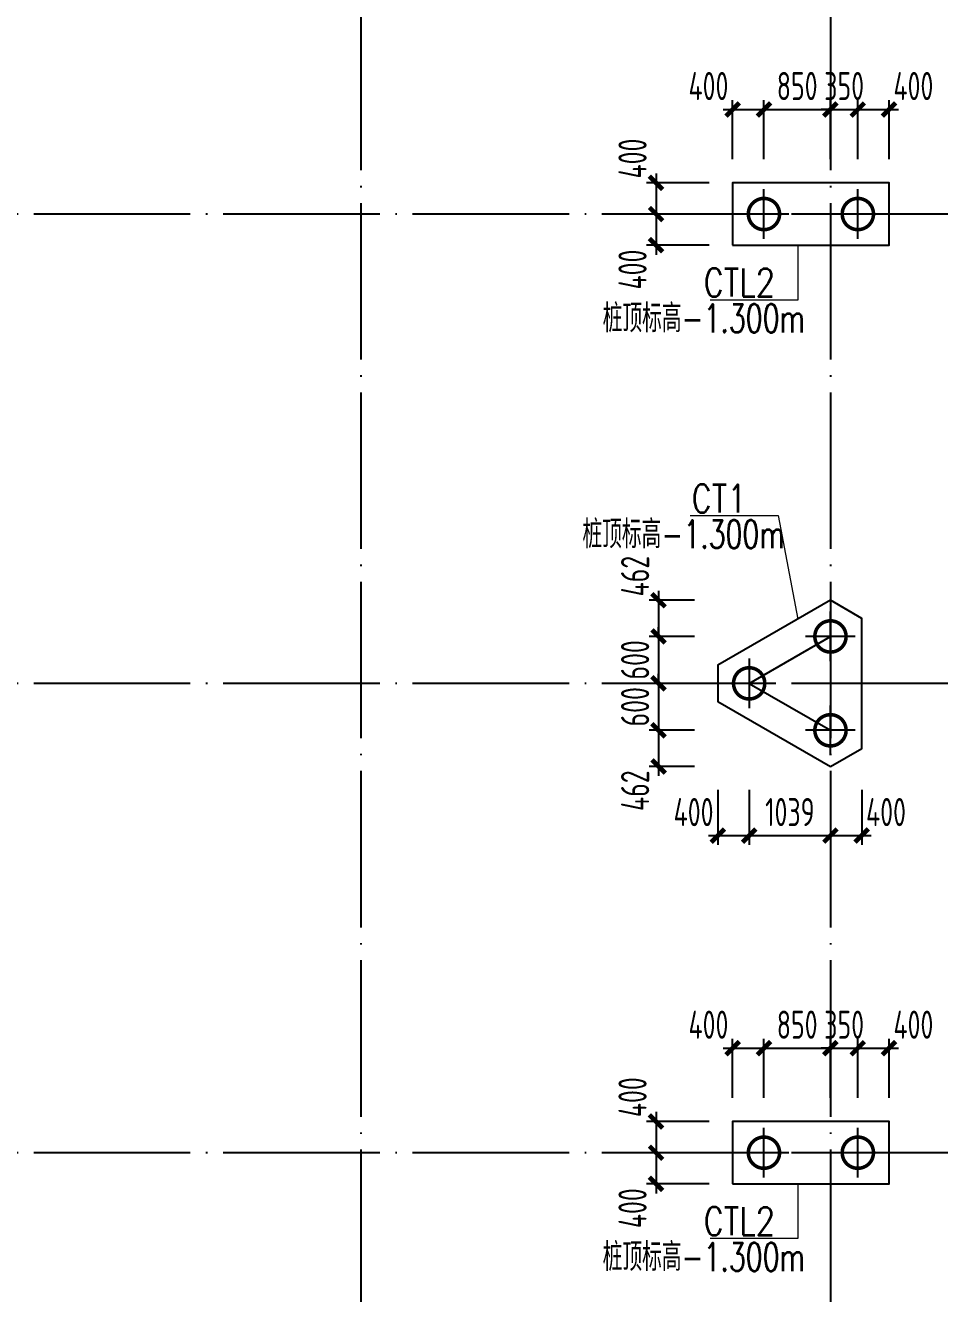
# Model space of a CAD drawing. Extents: x -1389621 to 57380, y -92505 to 283644.
# Drawn here: x -1352995 to -1341222, y 207315 to 223529 of the extents above; entities that cross this region are included whole.
import ezdxf
from ezdxf.enums import TextEntityAlignment as Align

# ---------------------------------------------------------------- set-up
doc = ezdxf.new("R2010")
doc.units = 0
doc.header["$LTSCALE"] = 100
doc.header["$MEASUREMENT"] = 0
doc.linetypes.add('DOTE', pattern=[2.42, 2, -0.2, 0.02, -0.2])
doc.layers.get('0').update_dxf_attribs({"linetype": 'CONTINUOUS'})
doc.layers.get('Defpoints').update_dxf_attribs({"linetype": 'CONTINUOUS'})
for name, color, linetype in [('DIM', 3, 'CONTINUOUS'), ('DOTE', 1, 'DOTE'), ('PUB_DIM', 3, 'CONTINUOUS'), ('单桩', 6, 'CONTINUOUS'), ('承台', 2, 'CONTINUOUS')]:
    doc.layers.add(name, color=color, linetype=linetype)
doc.layers.add('PUB_TEXT', color=7, linetype='CONTINUOUS', lineweight=15)
doc.styles.add('DIM_FONT', font='SIMPLEX', dxfattribs={"width": 0.7, "bigfont": 'GBCBIG'})
doc.styles.add('hztxt', font='txt', dxfattribs={"width": 0.7, "height": 10, "bigfont": 'hztxt.shx'})
doc.styles.add('TSSD_Dimension', font='tssdeng.shx', dxfattribs={"width": 0.7, "bigfont": 'hztxt.shx'})
doc.dimstyles.new('TSSD_100_100', dxfattribs={"dimtxt": 300, "dimasz": 100, "dimexe": 100, "dimexo": 250, "dimgap": 100, "dimtad": 1, "dimdec": 0, "dimzin": 0, "dimdsep": 46, "dimtxsty": 'TSSD_Dimension', "dimblk": 'ARCHTICK', "dimblk1": 'ARCHTICK', "dimblk2": 'ARCHTICK', "dimcen": 0, "dimdle": 100, "dimclrt": 7, "dimadec": 0, "dimazin": 0, "dimtfac": 1, "dimtdec": 0, "dimtix": 1, "dimtmove": 2, "dimatfit": 3, "dimfxl": 0, "dimtolj": 1, "dimtzin": 0, "dimarcsym": 0})

# ---------------------------------------------------------------- blocks, each defined once
blk = doc.blocks.new('_ArchTick')
at = {"color": 0, "linetype": 'ByBlock'}
blk.add_lwpolyline([(-0.71, -0.71, 0.5, 0.5, 0), (0.71, 0.71, 0.5, 0.5, 0)], format="xyseb", dxfattribs=at)
blk = doc.blocks.new('*D1348')
at = {"layer": 'Defpoints', "color": 0, "ltscale": 100}
for p in [(-1341447, 239117), (-1338154, 239117), (-1341447, 167117)]:
    blk.add_point(p, dxfattribs=at)
at = {"layer": 'DIM', "color": 0, "lineweight": -2, "ltscale": 100}
for p, q in [((-1338154, 166997), (-1338154, 239237)), ((-1341147, 239117), (-1338034, 239117)), ((-1341147, 167117), (-1338034, 167117))]:
    blk.add_line(p, q, dxfattribs=at)
at = {"layer": 'DIM', "color": 0, "lineweight": -2, "ltscale": 100, "xscale": 120, "yscale": 120, "zscale": 120}
for p, rotation in [((-1338154, 239117), 90), ((-1338154, 167117), 270)]:
    blk.add_blockref('_ArchTick', p, dxfattribs=dict(at, rotation=rotation))
at = {"layer": 'DIM', "color": 7, "ltscale": 100, "insert": (-1338454, 203117), "char_height": 360, "attachment_point": 5, "rotation": 90, "style": 'TSSD_Dimension'}
blk.add_mtext('\\A1;72000', dxfattribs=at)
blk = doc.blocks.new('U_B0HTE')
at = {"layer": '单桩'}
for p, q in [((0, 269.25), (0, -269.25)), ((-269.25, 0), (269.25, 0))]:
    blk.add_line(p, q, dxfattribs=at)
at = {"layer": '单桩', "const_width": 38.5}
blk.add_lwpolyline([(-169.25, 0, 1), (169.25, 0, 1)], format="xyb", close=True, dxfattribs=at)
at = {"style": 'DIM_FONT', "width": 0.8, "flags": 9}
for tag in ['YSIZE', 'XSIZE']:
    blk.add_attdef(tag, (0, 0), '', height=0.5, dxfattribs=at)
blk = doc.blocks.new('*D1513')
at = {"layer": 'Defpoints', "color": 0, "ltscale": 100}
for p in [(-1343957, 221517), (-1344936, 221117), (-1343957, 221117)]:
    blk.add_point(p, dxfattribs=at)
at = {"layer": 'DIM', "color": 0, "lineweight": -2, "ltscale": 100}
for p, q in [((-1344257, 221517), (-1345056, 221517)), ((-1344936, 221637), (-1344936, 220997)), ((-1344257, 221117), (-1345056, 221117))]:
    blk.add_line(p, q, dxfattribs=at)
at = {"layer": 'DIM', "color": 0, "lineweight": -2, "ltscale": 100, "xscale": 120, "yscale": 120, "zscale": 120}
for p, rotation in [((-1344936, 221517), 90), ((-1344936, 221117), 270)]:
    blk.add_blockref('_ArchTick', p, dxfattribs=dict(at, rotation=rotation))
at = {"layer": 'DIM', "color": 7, "ltscale": 100, "insert": (-1345236, 221826), "char_height": 360, "attachment_point": 5, "rotation": 90, "style": 'TSSD_Dimension'}
blk.add_mtext('\\A1;400', dxfattribs=at)
blk = doc.blocks.new('*D1514')
at = {"layer": 'Defpoints', "color": 0, "ltscale": 100}
for p in [(-1343557, 222453), (-1343957, 221517), (-1343557, 221517)]:
    blk.add_point(p, dxfattribs=at)
at = {"layer": 'DIM', "color": 0, "lineweight": -2, "ltscale": 100}
for p, q in [((-1343957, 221817), (-1343957, 222573)), ((-1343557, 221817), (-1343557, 222573)), ((-1344077, 222453), (-1343437, 222453))]:
    blk.add_line(p, q, dxfattribs=at)
at = {"layer": 'DIM', "color": 0, "lineweight": -2, "ltscale": 100, "xscale": 120, "yscale": 120, "zscale": 120, "rotation": 180}
blk.add_blockref('_ArchTick', (-1343957, 222453), dxfattribs=at)
at = {"layer": 'DIM', "color": 0, "lineweight": -2, "ltscale": 100, "xscale": 120, "yscale": 120, "zscale": 120}
blk.add_blockref('_ArchTick', (-1343557, 222453), dxfattribs=at)
at = {"layer": 'DIM', "color": 7, "ltscale": 100, "insert": (-1344266, 222753), "char_height": 360, "attachment_point": 5, "style": 'TSSD_Dimension'}
blk.add_mtext('\\A1;400', dxfattribs=at)
blk = doc.blocks.new('*D1515')
at = {"layer": 'Defpoints', "color": 0, "ltscale": 100}
for p in [(-1343957, 221117), (-1344936, 220717), (-1343957, 220717)]:
    blk.add_point(p, dxfattribs=at)
at = {"layer": 'DIM', "color": 0, "lineweight": -2, "ltscale": 100}
for p, q in [((-1344936, 221237), (-1344936, 220597)), ((-1344257, 221117), (-1345056, 221117)), ((-1344257, 220717), (-1345056, 220717))]:
    blk.add_line(p, q, dxfattribs=at)
at = {"layer": 'DIM', "color": 0, "lineweight": -2, "ltscale": 100, "xscale": 120, "yscale": 120, "zscale": 120}
for p, rotation in [((-1344936, 221117), 90), ((-1344936, 220717), 270)]:
    blk.add_blockref('_ArchTick', p, dxfattribs=dict(at, rotation=rotation))
at = {"layer": 'DIM', "color": 7, "ltscale": 100, "insert": (-1345236, 220407), "char_height": 360, "attachment_point": 5, "rotation": 90, "style": 'TSSD_Dimension'}
blk.add_mtext('\\A1;400', dxfattribs=at)
blk = doc.blocks.new('*D1516')
at = {"layer": 'Defpoints', "color": 0, "ltscale": 100}
for p in [(-1342357, 222453), (-1342707, 221517), (-1342357, 221517)]:
    blk.add_point(p, dxfattribs=at)
at = {"layer": 'DIM', "color": 0, "lineweight": -2, "ltscale": 100}
for p, q in [((-1342707, 221817), (-1342707, 222573)), ((-1342357, 221817), (-1342357, 222573)), ((-1342707, 222453), (-1342827, 222453)), ((-1342707, 222453), (-1342357, 222453)), ((-1342357, 222453), (-1342237, 222453))]:
    blk.add_line(p, q, dxfattribs=at)
at = {"layer": 'DIM', "color": 0, "lineweight": -2, "ltscale": 100, "xscale": 120, "yscale": 120, "zscale": 120}
blk.add_blockref('_ArchTick', (-1342707, 222453), dxfattribs=at)
at = {"layer": 'DIM', "color": 0, "lineweight": -2, "ltscale": 100, "xscale": 120, "yscale": 120, "zscale": 120, "rotation": 180}
blk.add_blockref('_ArchTick', (-1342357, 222453), dxfattribs=at)
at = {"layer": 'DIM', "color": 7, "ltscale": 100, "insert": (-1342532, 222753), "char_height": 360, "attachment_point": 5, "style": 'TSSD_Dimension'}
blk.add_mtext('\\A1;350', dxfattribs=at)
blk = doc.blocks.new('*D1517')
at = {"layer": 'Defpoints', "color": 0, "ltscale": 100}
for p in [(-1341957, 222453), (-1342357, 221517), (-1341957, 221517)]:
    blk.add_point(p, dxfattribs=at)
at = {"layer": 'DIM', "color": 0, "lineweight": -2, "ltscale": 100}
for p, q in [((-1342357, 221817), (-1342357, 222573)), ((-1341957, 221817), (-1341957, 222573)), ((-1342477, 222453), (-1341837, 222453))]:
    blk.add_line(p, q, dxfattribs=at)
at = {"layer": 'DIM', "color": 0, "lineweight": -2, "ltscale": 100, "xscale": 120, "yscale": 120, "zscale": 120, "rotation": 180}
blk.add_blockref('_ArchTick', (-1342357, 222453), dxfattribs=at)
at = {"layer": 'DIM', "color": 0, "lineweight": -2, "ltscale": 100, "xscale": 120, "yscale": 120, "zscale": 120}
blk.add_blockref('_ArchTick', (-1341957, 222453), dxfattribs=at)
at = {"layer": 'DIM', "color": 7, "ltscale": 100, "insert": (-1341647, 222753), "char_height": 360, "attachment_point": 5, "style": 'TSSD_Dimension'}
blk.add_mtext('\\A1;400', dxfattribs=at)
blk = doc.blocks.new('*D1518')
at = {"layer": 'Defpoints', "color": 0, "ltscale": 100}
for p in [(-1342707, 222453), (-1343557, 221517), (-1342707, 221517)]:
    blk.add_point(p, dxfattribs=at)
at = {"layer": 'DIM', "color": 0, "lineweight": -2, "ltscale": 100}
for p, q in [((-1343557, 221817), (-1343557, 222573)), ((-1342707, 221817), (-1342707, 222573)), ((-1343677, 222453), (-1342587, 222453))]:
    blk.add_line(p, q, dxfattribs=at)
at = {"layer": 'DIM', "color": 0, "lineweight": -2, "ltscale": 100, "xscale": 120, "yscale": 120, "zscale": 120, "rotation": 180}
blk.add_blockref('_ArchTick', (-1343557, 222453), dxfattribs=at)
at = {"layer": 'DIM', "color": 0, "lineweight": -2, "ltscale": 100, "xscale": 120, "yscale": 120, "zscale": 120}
blk.add_blockref('_ArchTick', (-1342707, 222453), dxfattribs=at)
at = {"layer": 'DIM', "color": 7, "ltscale": 100, "insert": (-1343132, 222753), "char_height": 360, "attachment_point": 5, "style": 'TSSD_Dimension'}
blk.add_mtext('\\A1;850', dxfattribs=at)
blk = doc.blocks.new('*D1519')
at = {"layer": 'Defpoints', "color": 0, "ltscale": 100}
for p in [(-1343957, 209517), (-1344936, 209117), (-1343957, 209117)]:
    blk.add_point(p, dxfattribs=at)
at = {"layer": 'DIM', "color": 0, "lineweight": -2, "ltscale": 100}
for p, q in [((-1344257, 209517), (-1345056, 209517)), ((-1344936, 209637), (-1344936, 208997)), ((-1344257, 209117), (-1345056, 209117))]:
    blk.add_line(p, q, dxfattribs=at)
at = {"layer": 'DIM', "color": 0, "lineweight": -2, "ltscale": 100, "xscale": 120, "yscale": 120, "zscale": 120}
for p, rotation in [((-1344936, 209517), 90), ((-1344936, 209117), 270)]:
    blk.add_blockref('_ArchTick', p, dxfattribs=dict(at, rotation=rotation))
at = {"layer": 'DIM', "color": 7, "ltscale": 100, "insert": (-1345236, 209826), "char_height": 360, "attachment_point": 5, "rotation": 90, "style": 'TSSD_Dimension'}
blk.add_mtext('\\A1;400', dxfattribs=at)
blk = doc.blocks.new('*D1520')
at = {"layer": 'Defpoints', "color": 0, "ltscale": 100}
for p in [(-1343557, 210453), (-1343957, 209517), (-1343557, 209517)]:
    blk.add_point(p, dxfattribs=at)
at = {"layer": 'DIM', "color": 0, "lineweight": -2, "ltscale": 100}
for p, q in [((-1343957, 209817), (-1343957, 210573)), ((-1343557, 209817), (-1343557, 210573)), ((-1344077, 210453), (-1343437, 210453))]:
    blk.add_line(p, q, dxfattribs=at)
at = {"layer": 'DIM', "color": 0, "lineweight": -2, "ltscale": 100, "xscale": 120, "yscale": 120, "zscale": 120, "rotation": 180}
blk.add_blockref('_ArchTick', (-1343957, 210453), dxfattribs=at)
at = {"layer": 'DIM', "color": 0, "lineweight": -2, "ltscale": 100, "xscale": 120, "yscale": 120, "zscale": 120}
blk.add_blockref('_ArchTick', (-1343557, 210453), dxfattribs=at)
at = {"layer": 'DIM', "color": 7, "ltscale": 100, "insert": (-1344266, 210753), "char_height": 360, "attachment_point": 5, "style": 'TSSD_Dimension'}
blk.add_mtext('\\A1;400', dxfattribs=at)
blk = doc.blocks.new('*D1521')
at = {"layer": 'Defpoints', "color": 0, "ltscale": 100}
for p in [(-1343957, 209117), (-1344936, 208717), (-1343957, 208717)]:
    blk.add_point(p, dxfattribs=at)
at = {"layer": 'DIM', "color": 0, "lineweight": -2, "ltscale": 100}
for p, q in [((-1344936, 209237), (-1344936, 208597)), ((-1344257, 209117), (-1345056, 209117)), ((-1344257, 208717), (-1345056, 208717))]:
    blk.add_line(p, q, dxfattribs=at)
at = {"layer": 'DIM', "color": 0, "lineweight": -2, "ltscale": 100, "xscale": 120, "yscale": 120, "zscale": 120}
for p, rotation in [((-1344936, 209117), 90), ((-1344936, 208717), 270)]:
    blk.add_blockref('_ArchTick', p, dxfattribs=dict(at, rotation=rotation))
at = {"layer": 'DIM', "color": 7, "ltscale": 100, "insert": (-1345236, 208407), "char_height": 360, "attachment_point": 5, "rotation": 90, "style": 'TSSD_Dimension'}
blk.add_mtext('\\A1;400', dxfattribs=at)
blk = doc.blocks.new('*D1522')
at = {"layer": 'Defpoints', "color": 0, "ltscale": 100}
for p in [(-1342357, 210453), (-1342707, 209517), (-1342357, 209517)]:
    blk.add_point(p, dxfattribs=at)
at = {"layer": 'DIM', "color": 0, "lineweight": -2, "ltscale": 100}
for p, q in [((-1342707, 209817), (-1342707, 210573)), ((-1342357, 209817), (-1342357, 210573)), ((-1342707, 210453), (-1342827, 210453)), ((-1342707, 210453), (-1342357, 210453)), ((-1342357, 210453), (-1342237, 210453))]:
    blk.add_line(p, q, dxfattribs=at)
at = {"layer": 'DIM', "color": 0, "lineweight": -2, "ltscale": 100, "xscale": 120, "yscale": 120, "zscale": 120}
blk.add_blockref('_ArchTick', (-1342707, 210453), dxfattribs=at)
at = {"layer": 'DIM', "color": 0, "lineweight": -2, "ltscale": 100, "xscale": 120, "yscale": 120, "zscale": 120, "rotation": 180}
blk.add_blockref('_ArchTick', (-1342357, 210453), dxfattribs=at)
at = {"layer": 'DIM', "color": 7, "ltscale": 100, "insert": (-1342532, 210753), "char_height": 360, "attachment_point": 5, "style": 'TSSD_Dimension'}
blk.add_mtext('\\A1;350', dxfattribs=at)
blk = doc.blocks.new('*D1523')
at = {"layer": 'Defpoints', "color": 0, "ltscale": 100}
for p in [(-1341957, 210453), (-1342357, 209517), (-1341957, 209517)]:
    blk.add_point(p, dxfattribs=at)
at = {"layer": 'DIM', "color": 0, "lineweight": -2, "ltscale": 100}
for p, q in [((-1342357, 209817), (-1342357, 210573)), ((-1341957, 209817), (-1341957, 210573)), ((-1342477, 210453), (-1341837, 210453))]:
    blk.add_line(p, q, dxfattribs=at)
at = {"layer": 'DIM', "color": 0, "lineweight": -2, "ltscale": 100, "xscale": 120, "yscale": 120, "zscale": 120, "rotation": 180}
blk.add_blockref('_ArchTick', (-1342357, 210453), dxfattribs=at)
at = {"layer": 'DIM', "color": 0, "lineweight": -2, "ltscale": 100, "xscale": 120, "yscale": 120, "zscale": 120}
blk.add_blockref('_ArchTick', (-1341957, 210453), dxfattribs=at)
at = {"layer": 'DIM', "color": 7, "ltscale": 100, "insert": (-1341647, 210753), "char_height": 360, "attachment_point": 5, "style": 'TSSD_Dimension'}
blk.add_mtext('\\A1;400', dxfattribs=at)
blk = doc.blocks.new('*D1524')
at = {"layer": 'Defpoints', "color": 0, "ltscale": 100}
for p in [(-1342707, 210453), (-1343557, 209517), (-1342707, 209517)]:
    blk.add_point(p, dxfattribs=at)
at = {"layer": 'DIM', "color": 0, "lineweight": -2, "ltscale": 100}
for p, q in [((-1343557, 209817), (-1343557, 210573)), ((-1342707, 209817), (-1342707, 210573)), ((-1343677, 210453), (-1342587, 210453))]:
    blk.add_line(p, q, dxfattribs=at)
at = {"layer": 'DIM', "color": 0, "lineweight": -2, "ltscale": 100, "xscale": 120, "yscale": 120, "zscale": 120, "rotation": 180}
blk.add_blockref('_ArchTick', (-1343557, 210453), dxfattribs=at)
at = {"layer": 'DIM', "color": 0, "lineweight": -2, "ltscale": 100, "xscale": 120, "yscale": 120, "zscale": 120}
blk.add_blockref('_ArchTick', (-1342707, 210453), dxfattribs=at)
at = {"layer": 'DIM', "color": 7, "ltscale": 100, "insert": (-1343132, 210753), "char_height": 360, "attachment_point": 5, "style": 'TSSD_Dimension'}
blk.add_mtext('\\A1;850', dxfattribs=at)
blk = doc.blocks.new('*D1578')
at = {"layer": 'Defpoints', "color": 0, "ltscale": 100}
for p in [(-1344146, 214517), (-1344903, 214055), (-1344146, 214055)]:
    blk.add_point(p, dxfattribs=at)
at = {"layer": 'DIM', "color": 0, "lineweight": -2, "ltscale": 100}
for p, q in [((-1344446, 214517), (-1345023, 214517)), ((-1344903, 214637), (-1344903, 213935)), ((-1344446, 214055), (-1345023, 214055))]:
    blk.add_line(p, q, dxfattribs=at)
at = {"layer": 'DIM', "color": 0, "lineweight": -2, "ltscale": 100, "xscale": 120, "yscale": 120, "zscale": 120}
for p, rotation in [((-1344903, 214517), 90), ((-1344903, 214055), 270)]:
    blk.add_blockref('_ArchTick', p, dxfattribs=dict(at, rotation=rotation))
at = {"layer": 'DIM', "color": 7, "ltscale": 100, "insert": (-1345203, 213745), "char_height": 360, "attachment_point": 5, "rotation": 90, "style": 'TSSD_Dimension'}
blk.add_mtext('\\A1;462', dxfattribs=at)
blk = doc.blocks.new('*D1579')
at = {"layer": 'Defpoints', "color": 0, "ltscale": 100}
for p in [(-1342707, 214055), (-1342307, 214055), (-1342307, 213171)]:
    blk.add_point(p, dxfattribs=at)
at = {"layer": 'DIM', "color": 0, "lineweight": -2, "ltscale": 100}
for p, q in [((-1342707, 213755), (-1342707, 213051)), ((-1342307, 213755), (-1342307, 213051)), ((-1342827, 213171), (-1342187, 213171))]:
    blk.add_line(p, q, dxfattribs=at)
at = {"layer": 'DIM', "color": 0, "lineweight": -2, "ltscale": 100, "xscale": 120, "yscale": 120, "zscale": 120, "rotation": 180}
blk.add_blockref('_ArchTick', (-1342707, 213171), dxfattribs=at)
at = {"layer": 'DIM', "color": 0, "lineweight": -2, "ltscale": 100, "xscale": 120, "yscale": 120, "zscale": 120}
blk.add_blockref('_ArchTick', (-1342307, 213171), dxfattribs=at)
at = {"layer": 'DIM', "color": 7, "ltscale": 100, "insert": (-1341997, 213471), "char_height": 360, "attachment_point": 5, "style": 'TSSD_Dimension'}
blk.add_mtext('\\A1;400', dxfattribs=at)
blk = doc.blocks.new('*D1580')
at = {"layer": 'Defpoints', "color": 0, "ltscale": 100}
for p in [(-1343746, 214055), (-1342707, 214055), (-1342707, 213171)]:
    blk.add_point(p, dxfattribs=at)
at = {"layer": 'DIM', "color": 0, "lineweight": -2, "ltscale": 100}
for p, q in [((-1343746, 213755), (-1343746, 213051)), ((-1342707, 213755), (-1342707, 213051)), ((-1343866, 213171), (-1342587, 213171))]:
    blk.add_line(p, q, dxfattribs=at)
at = {"layer": 'DIM', "color": 0, "lineweight": -2, "ltscale": 100, "xscale": 120, "yscale": 120, "zscale": 120, "rotation": 180}
blk.add_blockref('_ArchTick', (-1343746, 213171), dxfattribs=at)
at = {"layer": 'DIM', "color": 0, "lineweight": -2, "ltscale": 100, "xscale": 120, "yscale": 120, "zscale": 120}
blk.add_blockref('_ArchTick', (-1342707, 213171), dxfattribs=at)
at = {"layer": 'DIM', "color": 7, "ltscale": 100, "insert": (-1343226, 213471), "char_height": 360, "attachment_point": 5, "style": 'TSSD_Dimension'}
blk.add_mtext('\\A1;1039', dxfattribs=at)
blk = doc.blocks.new('*D1581')
at = {"layer": 'Defpoints', "color": 0, "ltscale": 100}
for p in [(-1344146, 214055), (-1343746, 214055), (-1343746, 213171)]:
    blk.add_point(p, dxfattribs=at)
at = {"layer": 'DIM', "color": 0, "lineweight": -2, "ltscale": 100}
for p, q in [((-1344146, 213755), (-1344146, 213051)), ((-1343746, 213755), (-1343746, 213051)), ((-1344266, 213171), (-1343626, 213171))]:
    blk.add_line(p, q, dxfattribs=at)
at = {"layer": 'DIM', "color": 0, "lineweight": -2, "ltscale": 100, "xscale": 120, "yscale": 120, "zscale": 120, "rotation": 180}
blk.add_blockref('_ArchTick', (-1344146, 213171), dxfattribs=at)
at = {"layer": 'DIM', "color": 0, "lineweight": -2, "ltscale": 100, "xscale": 120, "yscale": 120, "zscale": 120}
blk.add_blockref('_ArchTick', (-1343746, 213171), dxfattribs=at)
at = {"layer": 'DIM', "color": 7, "ltscale": 100, "insert": (-1344456, 213471), "char_height": 360, "attachment_point": 5, "style": 'TSSD_Dimension'}
blk.add_mtext('\\A1;400', dxfattribs=at)
blk = doc.blocks.new('*D1582')
at = {"layer": 'Defpoints', "color": 0, "ltscale": 100}
for p in [(-1344146, 215717), (-1344903, 215117), (-1344146, 215117)]:
    blk.add_point(p, dxfattribs=at)
at = {"layer": 'DIM', "color": 0, "lineweight": -2, "ltscale": 100}
for p, q in [((-1344903, 215717), (-1344903, 215837)), ((-1344446, 215717), (-1345023, 215717)), ((-1344903, 215717), (-1344903, 215117)), ((-1344446, 215117), (-1345023, 215117)), ((-1344903, 215117), (-1344903, 214997))]:
    blk.add_line(p, q, dxfattribs=at)
at = {"layer": 'DIM', "color": 0, "lineweight": -2, "ltscale": 100, "xscale": 120, "yscale": 120, "zscale": 120}
for p, rotation in [((-1344903, 215717), 270), ((-1344903, 215117), 90)]:
    blk.add_blockref('_ArchTick', p, dxfattribs=dict(at, rotation=rotation))
at = {"layer": 'DIM', "color": 7, "ltscale": 100, "insert": (-1345203, 215417), "char_height": 360, "attachment_point": 5, "rotation": 90, "style": 'TSSD_Dimension'}
blk.add_mtext('\\A1;600', dxfattribs=at)
blk = doc.blocks.new('*D1583')
at = {"layer": 'Defpoints', "color": 0, "ltscale": 100}
for p in [(-1344146, 215117), (-1344903, 214517), (-1344146, 214517)]:
    blk.add_point(p, dxfattribs=at)
at = {"layer": 'DIM', "color": 0, "lineweight": -2, "ltscale": 100}
for p, q in [((-1344903, 215117), (-1344903, 215237)), ((-1344446, 215117), (-1345023, 215117)), ((-1344903, 215117), (-1344903, 214517)), ((-1344446, 214517), (-1345023, 214517)), ((-1344903, 214517), (-1344903, 214397))]:
    blk.add_line(p, q, dxfattribs=at)
at = {"layer": 'DIM', "color": 0, "lineweight": -2, "ltscale": 100, "xscale": 120, "yscale": 120, "zscale": 120}
for p, rotation in [((-1344903, 215117), 270), ((-1344903, 214517), 90)]:
    blk.add_blockref('_ArchTick', p, dxfattribs=dict(at, rotation=rotation))
at = {"layer": 'DIM', "color": 7, "ltscale": 100, "insert": (-1345203, 214817), "char_height": 360, "attachment_point": 5, "rotation": 90, "style": 'TSSD_Dimension'}
blk.add_mtext('\\A1;600', dxfattribs=at)
blk = doc.blocks.new('*D1584')
at = {"layer": 'Defpoints', "color": 0, "ltscale": 100}
for p in [(-1344146, 216179), (-1344903, 215717), (-1344146, 215717)]:
    blk.add_point(p, dxfattribs=at)
at = {"layer": 'DIM', "color": 0, "lineweight": -2, "ltscale": 100}
for p, q in [((-1344903, 216299), (-1344903, 215597)), ((-1344446, 216179), (-1345023, 216179)), ((-1344446, 215717), (-1345023, 215717))]:
    blk.add_line(p, q, dxfattribs=at)
at = {"layer": 'DIM', "color": 0, "lineweight": -2, "ltscale": 100, "xscale": 120, "yscale": 120, "zscale": 120}
for p, rotation in [((-1344903, 216179), 90), ((-1344903, 215717), 270)]:
    blk.add_blockref('_ArchTick', p, dxfattribs=dict(at, rotation=rotation))
at = {"layer": 'DIM', "color": 7, "ltscale": 100, "insert": (-1345203, 216488), "char_height": 360, "attachment_point": 5, "rotation": 90, "style": 'TSSD_Dimension'}
blk.add_mtext('\\A1;462', dxfattribs=at)

msp = doc.modelspace()

# ---------------------------------------------------------------- linework, layer by layer
at = {"layer": 'DOTE', "linetype": 'DOTE', "ltscale": 10}
for p, q in [((-1348706.633, 240616.717), (-1348706.633, 165616.717)), ((-1342706.633, 240616.717), (-1342706.633, 165616.717)), ((-1341206.633, 221116.717), (-1382628.63, 221116.717)), ((-1341206.633, 215116.717), (-1382628.63, 215116.717)), ((-1341206.633, 209116.717), (-1382628.63, 209116.717))]:
    msp.add_line(p, q, dxfattribs=at)
at = {"layer": 'PUB_TEXT'}
for p, q in [((-1343117.412, 220021.954), (-1343117.412, 220716.717)), ((-1344243.064, 220021.954), (-1343117.412, 220021.954)), ((-1344501.582, 217261.078), (-1343375.93, 217261.078)), ((-1343375.93, 217261.078), (-1343122.714, 215938.373)), ((-1343117.412, 208021.954), (-1343117.412, 208716.717)), ((-1344243.064, 208021.954), (-1343117.412, 208021.954))]:
    msp.add_line(p, q, dxfattribs=at)
at = {"layer": '单桩'}
for q in [(-1342706.633, 215716.717), (-1342706.633, 214516.717)]:
    msp.add_line((-1343745.863, 215116.717), q, dxfattribs=at)
at = {"layer": '承台'}
for points in [[(-1343956.633, 220716.717), (-1341956.633, 220716.717), (-1341956.633, 221516.717), (-1343956.633, 221516.717), (-1343956.633, 220716.717)], [(-1343956.633, 208716.717), (-1341956.633, 208716.717), (-1341956.633, 209516.717), (-1343956.633, 209516.717), (-1343956.633, 208716.717)]]:
    msp.add_lwpolyline(points, dxfattribs=at)
msp.add_lwpolyline([(-1342706.633, 214054.837), (-1342306.633, 214285.777), (-1342306.633, 215947.657), (-1342706.633, 216178.598), (-1344145.863, 215347.657), (-1344145.863, 214885.777)], close=True, dxfattribs=at)

# ---------------------------------------------------------------- block references
at = {"layer": '单桩', "yscale": 1.18, "zscale": 1.18}
for p, xscale, rotation in [((-1343556.633, 221116.717), -1.18, 270), ((-1342356.633, 221116.717), -1.18, 270), ((-1342706.633, 215716.717), 1.17999999999995, 180), ((-1342706.633, 214516.717), 1.17999999999995, 180), ((-1343556.633, 209116.717), -1.18, 270), ((-1342356.633, 209116.717), -1.18, 270)]:
    msp.add_blockref('U_B0HTE', p, dxfattribs=dict(at, xscale=xscale, rotation=rotation))
at = {"layer": '单桩', "xscale": -1.17999999999995, "yscale": 1.18, "zscale": 1.18}
msp.add_blockref('U_B0HTE', (-1343745.863, 215116.717), dxfattribs=at)

# ---------------------------------------------------------------- texts
at = {"layer": 'PUB_DIM', "color": 7, "linetype": 'Continuous', "style": 'hztxt'}
for s, width, p in [('CTL2', 0.8, (-1343872.181, 220241.895)), ('桩顶标高-1.300m', 0.7, (-1344325.397, 219803.365)), ('CT1', 0.8, (-1344130.699, 217481.018)), ('桩顶标高-1.300m', 0.7, (-1344583.915, 217042.488)), ('CTL2', 0.8, (-1343872.181, 208241.895)), ('桩顶标高-1.300m', 0.7, (-1344325.397, 207803.365))]:
    msp.add_text(s, height=360, dxfattribs=dict(at, width=width)).set_placement(p, align=Align.MIDDLE)

# ---------------------------------------------------------------- dimensions: what is measured, and where the dimension line sits
at = {"layer": 'DIM', "ltscale": 100}
dim = msp.add_aligned_dim(p1=(-1341446.633, 167116.717), p2=(-1341446.633, 239116.717), distance=-3292.902, dimstyle='TSSD_100_100', override={"dimscale": 1.2}, dxfattribs=at)
dim.commit()
dim.dimension.update_dxf_attribs({"geometry": '*D1348', "text_midpoint": (-1338453.731, 203116.717)})
for base, p1, p2, picture, middle in [((-1343556.633, 222453.146), (-1343956.633, 221516.717), (-1343556.633, 221516.717), '*D1514', (-1344266.325, 222753.146)), ((-1341956.633, 222453.146), (-1342356.633, 221516.717), (-1341956.633, 221516.717), '*D1517', (-1341646.94, 222753.146)), ((-1343745.863, 213170.9), (-1344145.863, 214054.837), (-1343745.863, 214054.837), '*D1581', (-1344455.555, 213470.9)), ((-1342306.633, 213170.9), (-1342706.633, 214054.837), (-1342306.633, 214054.837), '*D1579', (-1341996.94, 213470.9)), ((-1343556.633, 210453.146), (-1343956.633, 209516.717), (-1343556.633, 209516.717), '*D1520', (-1344266.325, 210753.146)), ((-1341956.633, 210453.146), (-1342356.633, 209516.717), (-1341956.633, 209516.717), '*D1523', (-1341646.94, 210753.146))]:
    dim = msp.add_linear_dim(base=base, p1=p1, p2=p2, dimstyle='TSSD_100_100', override={"dimscale": 1.2}, dxfattribs=at)
    dim.commit()
    dim.dimension.update_dxf_attribs({"geometry": picture, "text_midpoint": middle, "dimtype": 160})
for base, p1, p2, picture, middle in [((-1342706.633, 222453.146), (-1343556.633, 221516.717), (-1342706.633, 221516.717), '*D1518', (-1343131.633, 222753.146)), ((-1342356.633, 222453.146), (-1342706.633, 221516.717), (-1342356.633, 221516.717), '*D1516', (-1342531.633, 222753.146)), ((-1342706.633, 213170.9), (-1343745.863, 214054.837), (-1342706.633, 214054.837), '*D1580', (-1343226.248, 213470.9)), ((-1342706.633, 210453.146), (-1343556.633, 209516.717), (-1342706.633, 209516.717), '*D1524', (-1343131.633, 210753.146)), ((-1342356.633, 210453.146), (-1342706.633, 209516.717), (-1342356.633, 209516.717), '*D1522', (-1342531.633, 210753.146))]:
    dim = msp.add_linear_dim(base=base, p1=p1, p2=p2, dimstyle='TSSD_100_100', override={"dimscale": 1.2}, dxfattribs=at)
    dim.commit()
    dim.dimension.update_dxf_attribs({"geometry": picture, "text_midpoint": middle})
for base, p1, p2, picture, middle in [((-1344935.646, 221116.717), (-1343956.633, 221516.717), (-1343956.633, 221116.717), '*D1513', (-1345235.646, 221826.41)), ((-1344935.646, 220716.717), (-1343956.633, 221116.717), (-1343956.633, 220716.717), '*D1515', (-1345235.646, 220407.025)), ((-1344903.063, 215716.717), (-1344145.863, 216178.598), (-1344145.863, 215716.717), '*D1584', (-1345203.063, 216488.29)), ((-1344903.063, 214054.837), (-1344145.863, 214516.717), (-1344145.863, 214054.837), '*D1578', (-1345203.063, 213745.145)), ((-1344935.646, 209116.717), (-1343956.633, 209516.717), (-1343956.633, 209116.717), '*D1519', (-1345235.646, 209826.41)), ((-1344935.646, 208716.717), (-1343956.633, 209116.717), (-1343956.633, 208716.717), '*D1521', (-1345235.646, 208407.025))]:
    dim = msp.add_linear_dim(base=base, p1=p1, p2=p2, angle=90, dimstyle='TSSD_100_100', override={"dimscale": 1.2}, dxfattribs=at)
    dim.commit()
    dim.dimension.update_dxf_attribs({"geometry": picture, "text_midpoint": middle, "dimtype": 160})
for base, p1, p2, picture, middle in [((-1344903.063, 215116.717), (-1344145.863, 215716.717), (-1344145.863, 215116.717), '*D1582', (-1345203.063, 215416.717)), ((-1344903.063, 214516.717), (-1344145.863, 215116.717), (-1344145.863, 214516.717), '*D1583', (-1345203.063, 214816.717))]:
    dim = msp.add_linear_dim(base=base, p1=p1, p2=p2, angle=90, dimstyle='TSSD_100_100', override={"dimscale": 1.2}, dxfattribs=at)
    dim.commit()
    dim.dimension.update_dxf_attribs({"geometry": picture, "text_midpoint": middle})

doc.saveas('drawing.dxf')
